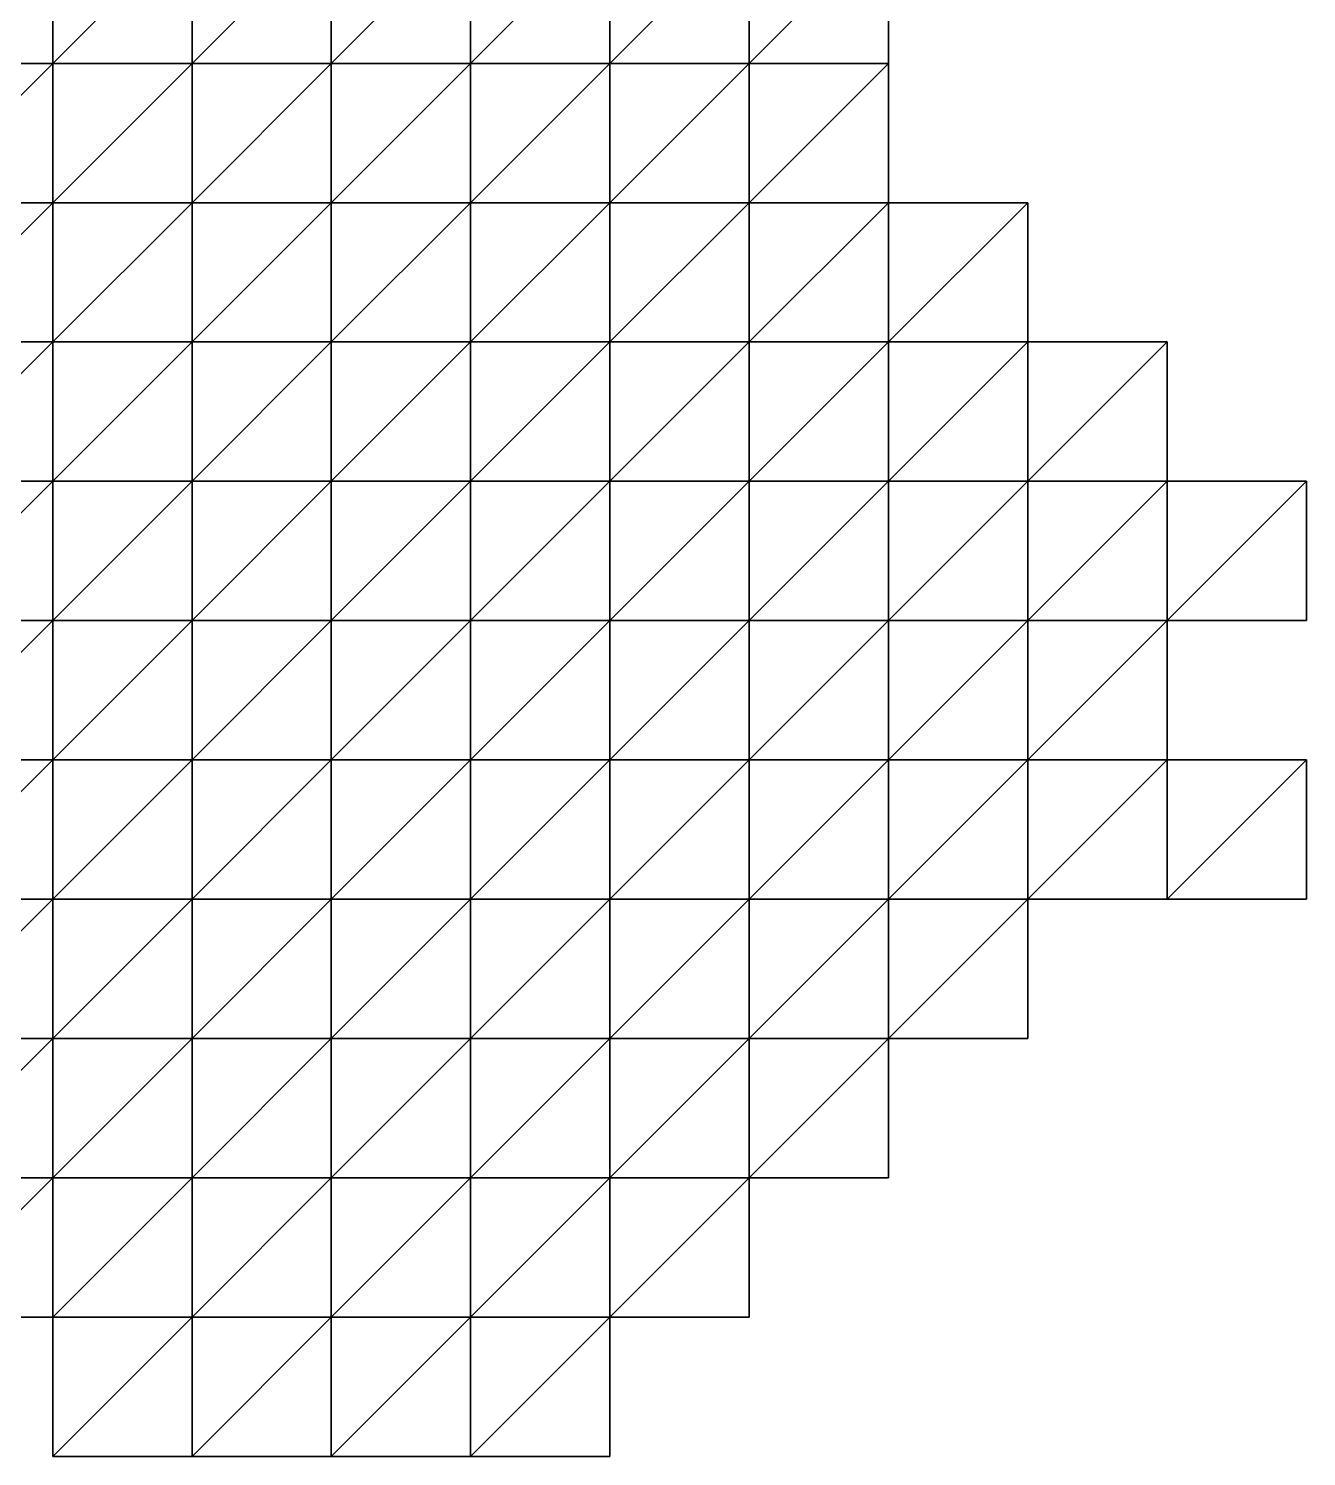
# Model space of a CAD drawing. Extents: x 292020 to 295740, y 4557680 to 4560040.
# Drawn here: x 295556.5 to 295740, y 4558820 to 4559025 of the extents above; entities that cross this region are included whole.
import ezdxf

# ---------------------------------------------------------------- set-up
doc = ezdxf.new("R2010")
doc.units = 0
doc.layers.add('RUN201_4_-_RUN201_NODOMAIN5_20X', color=7, linetype='CONTINUOUS')

msp = doc.modelspace()

# ---------------------------------------------------------------- linework, layer by layer
at = {"layer": 'RUN201_4_-_RUN201_NODOMAIN5_20X'}
for points in [[(295540, 4559040, 1920), (295540, 4559020, 1920), (295560, 4559040, 1920)], [(295560, 4559040, 1920), (295540, 4559020, 1920), (295560, 4559020, 1920)], [(295560, 4559040, 1980), (295540, 4559020, 1980), (295540, 4559040, 1980)], [(295560, 4559020, 1980), (295540, 4559020, 1980), (295560, 4559040, 1980)], [(295560, 4559040, 1920), (295560, 4559020, 1920), (295580, 4559040, 1920)], [(295580, 4559040, 1920), (295560, 4559020, 1920), (295580, 4559020, 1920)], [(295580, 4559040, 1980), (295560, 4559020, 1980), (295560, 4559040, 1980)], [(295580, 4559020, 1980), (295560, 4559020, 1980), (295580, 4559040, 1980)], [(295580, 4559040, 1920), (295580, 4559020, 1920), (295600, 4559040, 1920)], [(295600, 4559040, 1920), (295580, 4559020, 1920), (295600, 4559020, 1920)], [(295600, 4559040, 1980), (295580, 4559020, 1980), (295580, 4559040, 1980)], [(295600, 4559020, 1980), (295580, 4559020, 1980), (295600, 4559040, 1980)], [(295600, 4559040, 1920), (295600, 4559020, 1920), (295620, 4559040, 1920)], [(295620, 4559040, 1920), (295600, 4559020, 1920), (295620, 4559020, 1920)], [(295620, 4559040, 1980), (295600, 4559020, 1980), (295600, 4559040, 1980)], [(295620, 4559020, 1980), (295600, 4559020, 1980), (295620, 4559040, 1980)], [(295620, 4559040, 1920), (295620, 4559020, 1920), (295640, 4559040, 1920)], [(295640, 4559040, 1920), (295620, 4559020, 1920), (295640, 4559020, 1920)], [(295640, 4559040, 1980), (295620, 4559020, 1980), (295620, 4559040, 1980)], [(295640, 4559020, 1980), (295620, 4559020, 1980), (295640, 4559040, 1980)], [(295640, 4559020, 1920), (295640, 4559020, 1940), (295640, 4559040, 1920)], [(295640, 4559040, 1920), (295640, 4559020, 1940), (295640, 4559040, 1940)], [(295640, 4559040, 1940), (295640, 4559020, 1940), (295660, 4559040, 1940)], [(295660, 4559040, 1940), (295640, 4559020, 1940), (295660, 4559020, 1940)], [(295660, 4559040, 1980), (295640, 4559020, 1980), (295640, 4559040, 1980)], [(295660, 4559020, 1980), (295640, 4559020, 1980), (295660, 4559040, 1980)], [(295660, 4559020, 1940), (295660, 4559020, 1960), (295660, 4559040, 1940)], [(295660, 4559040, 1940), (295660, 4559020, 1960), (295660, 4559040, 1960)], [(295660, 4559040, 1960), (295660, 4559020, 1960), (295680, 4559040, 1960)], [(295680, 4559040, 1960), (295660, 4559020, 1960), (295680, 4559020, 1960)], [(295680, 4559040, 1980), (295660, 4559020, 1980), (295660, 4559040, 1980)], [(295680, 4559020, 1980), (295660, 4559020, 1980), (295680, 4559040, 1980)], [(295680, 4559020, 1960), (295680, 4559020, 1980), (295680, 4559040, 1960)], [(295680, 4559040, 1960), (295680, 4559020, 1980), (295680, 4559040, 1980)], [(295540, 4559020, 1920), (295540, 4559000, 1920), (295560, 4559020, 1920)], [(295560, 4559020, 1920), (295540, 4559000, 1920), (295560, 4559000, 1920)], [(295560, 4559020, 1980), (295540, 4559000, 1980), (295540, 4559020, 1980)], [(295560, 4559000, 1980), (295540, 4559000, 1980), (295560, 4559020, 1980)], [(295560, 4559020, 1920), (295560, 4559000, 1920), (295580, 4559020, 1920)], [(295580, 4559020, 1920), (295560, 4559000, 1920), (295580, 4559000, 1920)], [(295580, 4559020, 1980), (295560, 4559000, 1980), (295560, 4559020, 1980)], [(295580, 4559000, 1980), (295560, 4559000, 1980), (295580, 4559020, 1980)], [(295580, 4559020, 1920), (295580, 4559000, 1920), (295600, 4559020, 1920)], [(295600, 4559020, 1920), (295580, 4559000, 1920), (295600, 4559000, 1920)], [(295600, 4559020, 1980), (295580, 4559000, 1980), (295580, 4559020, 1980)], [(295600, 4559000, 1980), (295580, 4559000, 1980), (295600, 4559020, 1980)], [(295600, 4559020, 1920), (295600, 4559000, 1920), (295620, 4559020, 1920)], [(295620, 4559020, 1920), (295600, 4559000, 1920), (295620, 4559000, 1920)], [(295620, 4559020, 1980), (295600, 4559000, 1980), (295600, 4559020, 1980)], [(295620, 4559000, 1980), (295600, 4559000, 1980), (295620, 4559020, 1980)], [(295620, 4559000, 1920), (295620, 4559000, 1940), (295620, 4559020, 1920)], [(295620, 4559020, 1920), (295620, 4559000, 1940), (295620, 4559020, 1940)], [(295620, 4559020, 1920), (295620, 4559020, 1940), (295640, 4559020, 1920)], [(295640, 4559020, 1920), (295620, 4559020, 1940), (295640, 4559020, 1940)], [(295620, 4559020, 1940), (295620, 4559000, 1940), (295640, 4559020, 1940)], [(295640, 4559020, 1940), (295620, 4559000, 1940), (295640, 4559000, 1940)], [(295640, 4559020, 1980), (295620, 4559000, 1980), (295620, 4559020, 1980)], [(295640, 4559000, 1980), (295620, 4559000, 1980), (295640, 4559020, 1980)], [(295640, 4559000, 1940), (295640, 4559000, 1960), (295640, 4559020, 1940)], [(295640, 4559020, 1940), (295640, 4559000, 1960), (295640, 4559020, 1960)], [(295640, 4559020, 1940), (295640, 4559020, 1960), (295660, 4559020, 1940)], [(295660, 4559020, 1940), (295640, 4559020, 1960), (295660, 4559020, 1960)], [(295640, 4559020, 1960), (295640, 4559000, 1960), (295660, 4559020, 1960)], [(295660, 4559020, 1960), (295640, 4559000, 1960), (295660, 4559000, 1960)], [(295660, 4559020, 2000), (295640, 4559000, 2000), (295640, 4559020, 2000)], [(295660, 4559000, 2000), (295640, 4559000, 2000), (295660, 4559020, 2000)], [(295660, 4559020, 1980), (295640, 4559020, 2000), (295640, 4559020, 1980)], [(295660, 4559020, 2000), (295640, 4559020, 2000), (295660, 4559020, 1980)], [(295640, 4559020, 1980), (295640, 4559000, 2000), (295640, 4559000, 1980)], [(295640, 4559020, 2000), (295640, 4559000, 2000), (295640, 4559020, 1980)], [(295660, 4559000, 1960), (295660, 4559000, 1980), (295660, 4559020, 1960)], [(295660, 4559020, 1960), (295660, 4559000, 1980), (295660, 4559020, 1980)], [(295660, 4559020, 1960), (295660, 4559020, 1980), (295680, 4559020, 1960)], [(295680, 4559020, 1960), (295660, 4559020, 1980), (295680, 4559020, 1980)], [(295660, 4559020, 1980), (295660, 4559000, 1980), (295680, 4559020, 1980)], [(295680, 4559020, 1980), (295660, 4559000, 1980), (295680, 4559000, 1980)], [(295680, 4559020, 2000), (295660, 4559000, 2000), (295660, 4559020, 2000)], [(295680, 4559000, 2000), (295660, 4559000, 2000), (295680, 4559020, 2000)], [(295680, 4559020, 1980), (295660, 4559020, 2000), (295660, 4559020, 1980)], [(295680, 4559020, 2000), (295660, 4559020, 2000), (295680, 4559020, 1980)], [(295680, 4559000, 1980), (295680, 4559000, 2000), (295680, 4559020, 1980)], [(295680, 4559020, 1980), (295680, 4559000, 2000), (295680, 4559020, 2000)], [(295540, 4559000, 1920), (295540, 4559000, 1940), (295560, 4559000, 1920)], [(295560, 4559000, 1920), (295540, 4559000, 1940), (295560, 4559000, 1940)], [(295540, 4559000, 1940), (295540, 4558980, 1940), (295560, 4559000, 1940)], [(295560, 4559000, 1940), (295540, 4558980, 1940), (295560, 4558980, 1940)], [(295560, 4559000, 1980), (295540, 4558980, 1980), (295540, 4559000, 1980)], [(295560, 4558980, 1980), (295540, 4558980, 1980), (295560, 4559000, 1980)], [(295560, 4559000, 1920), (295560, 4559000, 1940), (295580, 4559000, 1920)], [(295580, 4559000, 1920), (295560, 4559000, 1940), (295580, 4559000, 1940)], [(295560, 4559000, 1940), (295560, 4558980, 1940), (295580, 4559000, 1940)], [(295580, 4559000, 1940), (295560, 4558980, 1940), (295580, 4558980, 1940)], [(295580, 4559000, 1980), (295560, 4558980, 1980), (295560, 4559000, 1980)], [(295580, 4558980, 1980), (295560, 4558980, 1980), (295580, 4559000, 1980)], [(295580, 4559000, 1920), (295580, 4558980, 1920), (295600, 4559000, 1920)], [(295600, 4559000, 1920), (295580, 4558980, 1920), (295600, 4558980, 1920)], [(295580, 4559000, 1920), (295580, 4558980, 1940), (295580, 4558980, 1920)], [(295580, 4559000, 1940), (295580, 4558980, 1940), (295580, 4559000, 1920)], [(295600, 4559000, 1980), (295580, 4558980, 1980), (295580, 4559000, 1980)], [(295600, 4558980, 1980), (295580, 4558980, 1980), (295600, 4559000, 1980)], [(295600, 4559000, 1920), (295600, 4558980, 1920), (295620, 4559000, 1920)], [(295620, 4559000, 1920), (295600, 4558980, 1920), (295620, 4558980, 1920)], [(295620, 4559000, 2000), (295600, 4558980, 2000), (295600, 4559000, 2000)], [(295620, 4558980, 2000), (295600, 4558980, 2000), (295620, 4559000, 2000)], [(295620, 4559000, 1980), (295600, 4559000, 2000), (295600, 4559000, 1980)], [(295620, 4559000, 2000), (295600, 4559000, 2000), (295620, 4559000, 1980)], [(295600, 4559000, 1980), (295600, 4558980, 2000), (295600, 4558980, 1980)], [(295600, 4559000, 2000), (295600, 4558980, 2000), (295600, 4559000, 1980)], [(295620, 4558980, 1920), (295620, 4558980, 1940), (295620, 4559000, 1920)], [(295620, 4559000, 1920), (295620, 4558980, 1940), (295620, 4559000, 1940)], [(295620, 4559000, 1940), (295620, 4558980, 1940), (295640, 4559000, 1940)], [(295640, 4559000, 1940), (295620, 4558980, 1940), (295640, 4558980, 1940)], [(295640, 4559000, 2000), (295620, 4558980, 2000), (295620, 4559000, 2000)], [(295640, 4558980, 2000), (295620, 4558980, 2000), (295640, 4559000, 2000)], [(295640, 4559000, 1980), (295620, 4559000, 2000), (295620, 4559000, 1980)], [(295640, 4559000, 2000), (295620, 4559000, 2000), (295640, 4559000, 1980)], [(295640, 4559000, 1940), (295640, 4558980, 1940), (295660, 4559000, 1940)], [(295660, 4559000, 1940), (295640, 4558980, 1940), (295660, 4558980, 1940)], [(295660, 4559000, 1940), (295640, 4559000, 1960), (295640, 4559000, 1940)], [(295660, 4559000, 1960), (295640, 4559000, 1960), (295660, 4559000, 1940)], [(295660, 4559000, 2000), (295640, 4558980, 2000), (295640, 4559000, 2000)], [(295660, 4558980, 2000), (295640, 4558980, 2000), (295660, 4559000, 2000)], [(295660, 4558980, 1940), (295660, 4558980, 1960), (295660, 4559000, 1940)], [(295660, 4559000, 1940), (295660, 4558980, 1960), (295660, 4559000, 1960)], [(295660, 4559000, 1960), (295660, 4558980, 1960), (295680, 4559000, 1960)], [(295680, 4559000, 1960), (295660, 4558980, 1960), (295680, 4558980, 1960)], [(295680, 4559000, 1960), (295660, 4559000, 1980), (295660, 4559000, 1960)], [(295680, 4559000, 1980), (295660, 4559000, 1980), (295680, 4559000, 1960)], [(295680, 4559000, 2000), (295660, 4558980, 2000), (295660, 4559000, 2000)], [(295680, 4558980, 2000), (295660, 4558980, 2000), (295680, 4559000, 2000)], [(295680, 4558980, 1960), (295680, 4558980, 1980), (295680, 4559000, 1960)], [(295680, 4559000, 1960), (295680, 4558980, 1980), (295680, 4559000, 1980)], [(295680, 4559000, 1980), (295680, 4558980, 1980), (295700, 4559000, 1980)], [(295700, 4559000, 1980), (295680, 4558980, 1980), (295700, 4558980, 1980)], [(295700, 4559000, 2000), (295680, 4558980, 2000), (295680, 4559000, 2000)], [(295700, 4558980, 2000), (295680, 4558980, 2000), (295700, 4559000, 2000)], [(295700, 4559000, 1980), (295680, 4559000, 2000), (295680, 4559000, 1980)], [(295700, 4559000, 2000), (295680, 4559000, 2000), (295700, 4559000, 1980)], [(295700, 4558980, 1980), (295700, 4558980, 2000), (295700, 4559000, 1980)], [(295700, 4559000, 1980), (295700, 4558980, 2000), (295700, 4559000, 2000)], [(295540, 4558980, 1940), (295540, 4558960, 1940), (295560, 4558980, 1940)], [(295560, 4558980, 1940), (295540, 4558960, 1940), (295560, 4558960, 1940)], [(295560, 4558980, 1980), (295540, 4558960, 1980), (295540, 4558980, 1980)], [(295560, 4558960, 1980), (295540, 4558960, 1980), (295560, 4558980, 1980)], [(295560, 4558980, 1940), (295560, 4558960, 1940), (295580, 4558980, 1940)], [(295580, 4558980, 1940), (295560, 4558960, 1940), (295580, 4558960, 1940)], [(295580, 4558980, 1980), (295560, 4558960, 1980), (295560, 4558980, 1980)], [(295580, 4558960, 1980), (295560, 4558960, 1980), (295580, 4558980, 1980)], [(295580, 4558980, 1920), (295580, 4558980, 1940), (295600, 4558980, 1920)], [(295600, 4558980, 1920), (295580, 4558980, 1940), (295600, 4558980, 1940)], [(295580, 4558980, 1940), (295580, 4558960, 1940), (295600, 4558980, 1940)], [(295600, 4558980, 1940), (295580, 4558960, 1940), (295600, 4558960, 1940)], [(295600, 4558980, 2000), (295580, 4558960, 2000), (295580, 4558980, 2000)], [(295600, 4558960, 2000), (295580, 4558960, 2000), (295600, 4558980, 2000)], [(295600, 4558980, 1980), (295580, 4558980, 2000), (295580, 4558980, 1980)], [(295600, 4558980, 2000), (295580, 4558980, 2000), (295600, 4558980, 1980)], [(295580, 4558980, 1980), (295580, 4558960, 2000), (295580, 4558960, 1980)], [(295580, 4558980, 2000), (295580, 4558960, 2000), (295580, 4558980, 1980)], [(295600, 4558980, 1920), (295600, 4558980, 1940), (295620, 4558980, 1920)], [(295620, 4558980, 1920), (295600, 4558980, 1940), (295620, 4558980, 1940)], [(295600, 4558980, 1940), (295600, 4558960, 1940), (295620, 4558980, 1940)], [(295620, 4558980, 1940), (295600, 4558960, 1940), (295620, 4558960, 1940)], [(295620, 4558980, 2000), (295600, 4558960, 2000), (295600, 4558980, 2000)], [(295620, 4558960, 2000), (295600, 4558960, 2000), (295620, 4558980, 2000)], [(295620, 4558980, 1940), (295620, 4558960, 1940), (295640, 4558980, 1940)], [(295640, 4558980, 1940), (295620, 4558960, 1940), (295640, 4558960, 1940)], [(295640, 4558980, 2000), (295620, 4558960, 2000), (295620, 4558980, 2000)], [(295640, 4558960, 2000), (295620, 4558960, 2000), (295640, 4558980, 2000)], [(295640, 4558980, 1940), (295640, 4558960, 1940), (295660, 4558980, 1940)], [(295660, 4558980, 1940), (295640, 4558960, 1940), (295660, 4558960, 1940)], [(295660, 4558980, 2000), (295640, 4558960, 2000), (295640, 4558980, 2000)], [(295660, 4558960, 2000), (295640, 4558960, 2000), (295660, 4558980, 2000)], [(295660, 4558980, 1940), (295660, 4558960, 1940), (295680, 4558980, 1940)], [(295680, 4558980, 1940), (295660, 4558960, 1940), (295680, 4558960, 1940)], [(295680, 4558980, 1940), (295660, 4558980, 1960), (295660, 4558980, 1940)], [(295680, 4558980, 1960), (295660, 4558980, 1960), (295680, 4558980, 1940)], [(295680, 4558980, 2000), (295660, 4558960, 2000), (295660, 4558980, 2000)], [(295680, 4558960, 2000), (295660, 4558960, 2000), (295680, 4558980, 2000)], [(295680, 4558960, 1940), (295680, 4558960, 1960), (295680, 4558980, 1940)], [(295680, 4558980, 1940), (295680, 4558960, 1960), (295680, 4558980, 1960)], [(295680, 4558980, 1960), (295680, 4558960, 1960), (295700, 4558980, 1960)], [(295700, 4558980, 1960), (295680, 4558960, 1960), (295700, 4558960, 1960)], [(295700, 4558980, 1960), (295680, 4558980, 1980), (295680, 4558980, 1960)], [(295700, 4558980, 1980), (295680, 4558980, 1980), (295700, 4558980, 1960)], [(295700, 4558980, 2000), (295680, 4558960, 2000), (295680, 4558980, 2000)], [(295700, 4558960, 2000), (295680, 4558960, 2000), (295700, 4558980, 2000)], [(295700, 4558960, 1960), (295700, 4558960, 1980), (295700, 4558980, 1960)], [(295700, 4558980, 1960), (295700, 4558960, 1980), (295700, 4558980, 1980)], [(295700, 4558980, 1980), (295700, 4558960, 1980), (295720, 4558980, 1980)], [(295720, 4558980, 1980), (295700, 4558960, 1980), (295720, 4558960, 1980)], [(295720, 4558980, 2000), (295700, 4558960, 2000), (295700, 4558980, 2000)], [(295720, 4558960, 2000), (295700, 4558960, 2000), (295720, 4558980, 2000)], [(295720, 4558980, 1980), (295700, 4558980, 2000), (295700, 4558980, 1980)], [(295720, 4558980, 2000), (295700, 4558980, 2000), (295720, 4558980, 1980)], [(295720, 4558960, 1980), (295720, 4558960, 2000), (295720, 4558980, 1980)], [(295720, 4558980, 1980), (295720, 4558960, 2000), (295720, 4558980, 2000)], [(295540, 4558960, 1940), (295540, 4558940, 1940), (295560, 4558960, 1940)], [(295560, 4558960, 1940), (295540, 4558940, 1940), (295560, 4558940, 1940)], [(295560, 4558960, 1980), (295540, 4558940, 1980), (295540, 4558960, 1980)], [(295560, 4558940, 1980), (295540, 4558940, 1980), (295560, 4558960, 1980)], [(295560, 4558960, 1940), (295560, 4558940, 1940), (295580, 4558960, 1940)], [(295580, 4558960, 1940), (295560, 4558940, 1940), (295580, 4558940, 1940)], [(295580, 4558960, 2000), (295560, 4558940, 2000), (295560, 4558960, 2000)], [(295580, 4558940, 2000), (295560, 4558940, 2000), (295580, 4558960, 2000)], [(295580, 4558960, 1980), (295560, 4558960, 2000), (295560, 4558960, 1980)], [(295580, 4558960, 2000), (295560, 4558960, 2000), (295580, 4558960, 1980)], [(295560, 4558960, 1980), (295560, 4558940, 2000), (295560, 4558940, 1980)], [(295560, 4558960, 2000), (295560, 4558940, 2000), (295560, 4558960, 1980)], [(295580, 4558960, 1940), (295580, 4558940, 1940), (295600, 4558960, 1940)], [(295600, 4558960, 1940), (295580, 4558940, 1940), (295600, 4558940, 1940)], [(295600, 4558960, 2000), (295580, 4558940, 2000), (295580, 4558960, 2000)], [(295600, 4558940, 2000), (295580, 4558940, 2000), (295600, 4558960, 2000)], [(295600, 4558960, 1940), (295600, 4558940, 1940), (295620, 4558960, 1940)], [(295620, 4558960, 1940), (295600, 4558940, 1940), (295620, 4558940, 1940)], [(295620, 4558960, 2000), (295600, 4558940, 2000), (295600, 4558960, 2000)], [(295620, 4558940, 2000), (295600, 4558940, 2000), (295620, 4558960, 2000)], [(295620, 4558960, 1940), (295620, 4558940, 1940), (295640, 4558960, 1940)], [(295640, 4558960, 1940), (295620, 4558940, 1940), (295640, 4558940, 1940)], [(295640, 4558960, 2000), (295620, 4558940, 2000), (295620, 4558960, 2000)], [(295640, 4558940, 2000), (295620, 4558940, 2000), (295640, 4558960, 2000)], [(295640, 4558960, 1940), (295640, 4558940, 1940), (295660, 4558960, 1940)], [(295660, 4558960, 1940), (295640, 4558940, 1940), (295660, 4558940, 1940)], [(295660, 4558960, 2000), (295640, 4558940, 2000), (295640, 4558960, 2000)], [(295660, 4558940, 2000), (295640, 4558940, 2000), (295660, 4558960, 2000)], [(295660, 4558960, 1940), (295660, 4558940, 1940), (295680, 4558960, 1940)], [(295680, 4558960, 1940), (295660, 4558940, 1940), (295680, 4558940, 1940)], [(295680, 4558960, 2000), (295660, 4558940, 2000), (295660, 4558960, 2000)], [(295680, 4558940, 2000), (295660, 4558940, 2000), (295680, 4558960, 2000)], [(295680, 4558960, 1940), (295680, 4558940, 1940), (295700, 4558960, 1940)], [(295700, 4558960, 1940), (295680, 4558940, 1940), (295700, 4558940, 1940)], [(295700, 4558960, 1940), (295680, 4558960, 1960), (295680, 4558960, 1940)], [(295700, 4558960, 1960), (295680, 4558960, 1960), (295700, 4558960, 1940)], [(295700, 4558960, 2000), (295680, 4558940, 2000), (295680, 4558960, 2000)], [(295700, 4558940, 2000), (295680, 4558940, 2000), (295700, 4558960, 2000)], [(295700, 4558940, 1940), (295700, 4558940, 1960), (295700, 4558960, 1940)], [(295700, 4558960, 1940), (295700, 4558940, 1960), (295700, 4558960, 1960)], [(295700, 4558960, 1960), (295700, 4558940, 1960), (295720, 4558960, 1960)], [(295720, 4558960, 1960), (295700, 4558940, 1960), (295720, 4558940, 1960)], [(295720, 4558960, 1960), (295700, 4558960, 1980), (295700, 4558960, 1960)], [(295720, 4558960, 1980), (295700, 4558960, 1980), (295720, 4558960, 1960)], [(295720, 4558960, 2000), (295700, 4558940, 2000), (295700, 4558960, 2000)], [(295720, 4558940, 2000), (295700, 4558940, 2000), (295720, 4558960, 2000)], [(295720, 4558940, 1960), (295720, 4558940, 1980), (295720, 4558960, 1960)], [(295720, 4558960, 1960), (295720, 4558940, 1980), (295720, 4558960, 1980)], [(295720, 4558960, 1980), (295720, 4558940, 1980), (295740, 4558960, 1980)], [(295740, 4558960, 1980), (295720, 4558940, 1980), (295740, 4558940, 1980)], [(295740, 4558960, 2000), (295720, 4558940, 2000), (295720, 4558960, 2000)], [(295740, 4558940, 2000), (295720, 4558940, 2000), (295740, 4558960, 2000)], [(295740, 4558960, 1980), (295720, 4558960, 2000), (295720, 4558960, 1980)], [(295740, 4558960, 2000), (295720, 4558960, 2000), (295740, 4558960, 1980)], [(295740, 4558940, 1980), (295740, 4558940, 2000), (295740, 4558960, 1980)], [(295740, 4558960, 1980), (295740, 4558940, 2000), (295740, 4558960, 2000)], [(295540, 4558940, 1940), (295540, 4558940, 1960), (295560, 4558940, 1940)], [(295560, 4558940, 1940), (295540, 4558940, 1960), (295560, 4558940, 1960)], [(295540, 4558940, 1960), (295540, 4558920, 1960), (295560, 4558940, 1960)], [(295560, 4558940, 1960), (295540, 4558920, 1960), (295560, 4558920, 1960)], [(295560, 4558940, 2000), (295540, 4558920, 2000), (295540, 4558940, 2000)], [(295560, 4558920, 2000), (295540, 4558920, 2000), (295560, 4558940, 2000)], [(295560, 4558940, 1980), (295540, 4558940, 2000), (295540, 4558940, 1980)], [(295560, 4558940, 2000), (295540, 4558940, 2000), (295560, 4558940, 1980)], [(295560, 4558940, 1940), (295560, 4558940, 1960), (295580, 4558940, 1940)], [(295580, 4558940, 1940), (295560, 4558940, 1960), (295580, 4558940, 1960)], [(295560, 4558940, 1960), (295560, 4558920, 1960), (295580, 4558940, 1960)], [(295580, 4558940, 1960), (295560, 4558920, 1960), (295580, 4558920, 1960)], [(295580, 4558940, 2000), (295560, 4558920, 2000), (295560, 4558940, 2000)], [(295580, 4558920, 2000), (295560, 4558920, 2000), (295580, 4558940, 2000)], [(295580, 4558940, 1940), (295580, 4558940, 1960), (295600, 4558940, 1940)], [(295600, 4558940, 1940), (295580, 4558940, 1960), (295600, 4558940, 1960)], [(295580, 4558940, 1960), (295580, 4558920, 1960), (295600, 4558940, 1960)], [(295600, 4558940, 1960), (295580, 4558920, 1960), (295600, 4558920, 1960)], [(295600, 4558940, 2000), (295580, 4558920, 2000), (295580, 4558940, 2000)], [(295600, 4558920, 2000), (295580, 4558920, 2000), (295600, 4558940, 2000)], [(295600, 4558940, 1940), (295600, 4558940, 1960), (295620, 4558940, 1940)], [(295620, 4558940, 1940), (295600, 4558940, 1960), (295620, 4558940, 1960)], [(295600, 4558940, 1960), (295600, 4558920, 1960), (295620, 4558940, 1960)], [(295620, 4558940, 1960), (295600, 4558920, 1960), (295620, 4558920, 1960)], [(295620, 4558940, 2000), (295600, 4558920, 2000), (295600, 4558940, 2000)], [(295620, 4558920, 2000), (295600, 4558920, 2000), (295620, 4558940, 2000)], [(295620, 4558940, 1940), (295620, 4558940, 1960), (295640, 4558940, 1940)], [(295640, 4558940, 1940), (295620, 4558940, 1960), (295640, 4558940, 1960)], [(295620, 4558940, 1960), (295620, 4558920, 1960), (295640, 4558940, 1960)], [(295640, 4558940, 1960), (295620, 4558920, 1960), (295640, 4558920, 1960)], [(295640, 4558940, 2000), (295620, 4558920, 2000), (295620, 4558940, 2000)], [(295640, 4558920, 2000), (295620, 4558920, 2000), (295640, 4558940, 2000)], [(295640, 4558940, 1940), (295640, 4558940, 1960), (295660, 4558940, 1940)], [(295660, 4558940, 1940), (295640, 4558940, 1960), (295660, 4558940, 1960)], [(295640, 4558940, 1960), (295640, 4558920, 1960), (295660, 4558940, 1960)], [(295660, 4558940, 1960), (295640, 4558920, 1960), (295660, 4558920, 1960)], [(295660, 4558940, 2000), (295640, 4558920, 2000), (295640, 4558940, 2000)], [(295660, 4558920, 2000), (295640, 4558920, 2000), (295660, 4558940, 2000)], [(295660, 4558940, 1940), (295660, 4558940, 1960), (295680, 4558940, 1940)], [(295680, 4558940, 1940), (295660, 4558940, 1960), (295680, 4558940, 1960)], [(295660, 4558940, 1960), (295660, 4558920, 1960), (295680, 4558940, 1960)], [(295680, 4558940, 1960), (295660, 4558920, 1960), (295680, 4558920, 1960)], [(295680, 4558940, 2000), (295660, 4558920, 2000), (295660, 4558940, 2000)], [(295680, 4558920, 2000), (295660, 4558920, 2000), (295680, 4558940, 2000)], [(295680, 4558940, 1940), (295680, 4558940, 1960), (295700, 4558940, 1940)], [(295700, 4558940, 1940), (295680, 4558940, 1960), (295700, 4558940, 1960)], [(295680, 4558940, 1960), (295680, 4558920, 1960), (295700, 4558940, 1960)], [(295700, 4558940, 1960), (295680, 4558920, 1960), (295700, 4558920, 1960)], [(295700, 4558940, 2000), (295680, 4558920, 2000), (295680, 4558940, 2000)], [(295700, 4558920, 2000), (295680, 4558920, 2000), (295700, 4558940, 2000)], [(295700, 4558920, 1960), (295700, 4558920, 1980), (295700, 4558940, 1960)], [(295700, 4558940, 1960), (295700, 4558920, 1980), (295700, 4558940, 1980)], [(295700, 4558940, 1960), (295700, 4558940, 1980), (295720, 4558940, 1960)], [(295720, 4558940, 1960), (295700, 4558940, 1980), (295720, 4558940, 1980)], [(295700, 4558940, 1980), (295700, 4558920, 1980), (295720, 4558940, 1980)], [(295720, 4558940, 1980), (295700, 4558920, 1980), (295720, 4558920, 1980)], [(295720, 4558940, 2000), (295700, 4558920, 2000), (295700, 4558940, 2000)], [(295720, 4558920, 2000), (295700, 4558920, 2000), (295720, 4558940, 2000)], [(295720, 4558920, 1980), (295720, 4558920, 2000), (295720, 4558940, 1980)], [(295720, 4558940, 1980), (295720, 4558920, 2000), (295720, 4558940, 2000)], [(295720, 4558940, 1980), (295720, 4558940, 2000), (295740, 4558940, 1980)], [(295740, 4558940, 1980), (295720, 4558940, 2000), (295740, 4558940, 2000)], [(295540, 4558920, 1960), (295540, 4558900, 1960), (295560, 4558920, 1960)], [(295560, 4558920, 1960), (295540, 4558900, 1960), (295560, 4558900, 1960)], [(295560, 4558920, 2000), (295540, 4558900, 2000), (295540, 4558920, 2000)], [(295560, 4558900, 2000), (295540, 4558900, 2000), (295560, 4558920, 2000)], [(295560, 4558920, 1960), (295560, 4558900, 1960), (295580, 4558920, 1960)], [(295580, 4558920, 1960), (295560, 4558900, 1960), (295580, 4558900, 1960)], [(295580, 4558920, 2000), (295560, 4558900, 2000), (295560, 4558920, 2000)], [(295580, 4558900, 2000), (295560, 4558900, 2000), (295580, 4558920, 2000)], [(295580, 4558920, 1960), (295580, 4558900, 1960), (295600, 4558920, 1960)], [(295600, 4558920, 1960), (295580, 4558900, 1960), (295600, 4558900, 1960)], [(295600, 4558920, 2000), (295580, 4558900, 2000), (295580, 4558920, 2000)], [(295600, 4558900, 2000), (295580, 4558900, 2000), (295600, 4558920, 2000)], [(295600, 4558920, 1960), (295600, 4558900, 1960), (295620, 4558920, 1960)], [(295620, 4558920, 1960), (295600, 4558900, 1960), (295620, 4558900, 1960)], [(295620, 4558920, 2000), (295600, 4558900, 2000), (295600, 4558920, 2000)], [(295620, 4558900, 2000), (295600, 4558900, 2000), (295620, 4558920, 2000)], [(295620, 4558920, 1960), (295620, 4558900, 1960), (295640, 4558920, 1960)], [(295640, 4558920, 1960), (295620, 4558900, 1960), (295640, 4558900, 1960)], [(295640, 4558920, 2000), (295620, 4558900, 2000), (295620, 4558920, 2000)], [(295640, 4558900, 2000), (295620, 4558900, 2000), (295640, 4558920, 2000)], [(295640, 4558920, 1960), (295640, 4558900, 1960), (295660, 4558920, 1960)], [(295660, 4558920, 1960), (295640, 4558900, 1960), (295660, 4558900, 1960)], [(295660, 4558920, 2000), (295640, 4558900, 2000), (295640, 4558920, 2000)], [(295660, 4558900, 2000), (295640, 4558900, 2000), (295660, 4558920, 2000)], [(295660, 4558920, 1960), (295660, 4558900, 1960), (295680, 4558920, 1960)], [(295680, 4558920, 1960), (295660, 4558900, 1960), (295680, 4558900, 1960)], [(295680, 4558920, 2000), (295660, 4558900, 2000), (295660, 4558920, 2000)], [(295680, 4558900, 2000), (295660, 4558900, 2000), (295680, 4558920, 2000)], [(295680, 4558900, 1960), (295680, 4558900, 1980), (295680, 4558920, 1960)], [(295680, 4558920, 1960), (295680, 4558900, 1980), (295680, 4558920, 1980)], [(295680, 4558920, 1960), (295680, 4558920, 1980), (295700, 4558920, 1960)], [(295700, 4558920, 1960), (295680, 4558920, 1980), (295700, 4558920, 1980)], [(295680, 4558920, 1980), (295680, 4558900, 1980), (295700, 4558920, 1980)], [(295700, 4558920, 1980), (295680, 4558900, 1980), (295700, 4558900, 1980)], [(295700, 4558920, 2000), (295680, 4558900, 2000), (295680, 4558920, 2000)], [(295700, 4558900, 2000), (295680, 4558900, 2000), (295700, 4558920, 2000)], [(295700, 4558900, 1980), (295700, 4558900, 2000), (295700, 4558920, 1980)], [(295700, 4558920, 1980), (295700, 4558900, 2000), (295700, 4558920, 2000)], [(295700, 4558920, 1980), (295700, 4558920, 2000), (295720, 4558920, 1980)], [(295720, 4558920, 1980), (295700, 4558920, 2000), (295720, 4558920, 2000)], [(295700, 4558920, 2000), (295700, 4558900, 2000), (295720, 4558920, 2000)], [(295720, 4558920, 2000), (295700, 4558900, 2000), (295720, 4558900, 2000)], [(295720, 4558920, 2020), (295700, 4558900, 2020), (295700, 4558920, 2020)], [(295720, 4558900, 2020), (295700, 4558900, 2020), (295720, 4558920, 2020)], [(295720, 4558920, 2000), (295700, 4558920, 2020), (295700, 4558920, 2000)], [(295720, 4558920, 2020), (295700, 4558920, 2020), (295720, 4558920, 2000)], [(295700, 4558920, 2000), (295700, 4558900, 2020), (295700, 4558900, 2000)], [(295700, 4558920, 2020), (295700, 4558900, 2020), (295700, 4558920, 2000)], [(295720, 4558920, 2000), (295720, 4558900, 2000), (295740, 4558920, 2000)], [(295740, 4558920, 2000), (295720, 4558900, 2000), (295740, 4558900, 2000)], [(295740, 4558920, 2020), (295720, 4558900, 2020), (295720, 4558920, 2020)], [(295740, 4558900, 2020), (295720, 4558900, 2020), (295740, 4558920, 2020)], [(295740, 4558920, 2000), (295720, 4558920, 2020), (295720, 4558920, 2000)], [(295740, 4558920, 2020), (295720, 4558920, 2020), (295740, 4558920, 2000)], [(295740, 4558900, 2000), (295740, 4558900, 2020), (295740, 4558920, 2000)], [(295740, 4558920, 2000), (295740, 4558900, 2020), (295740, 4558920, 2020)], [(295540, 4558900, 1960), (295540, 4558880, 1960), (295560, 4558900, 1960)], [(295560, 4558900, 1960), (295540, 4558880, 1960), (295560, 4558880, 1960)], [(295560, 4558900, 2000), (295540, 4558880, 2000), (295540, 4558900, 2000)], [(295560, 4558880, 2000), (295540, 4558880, 2000), (295560, 4558900, 2000)], [(295560, 4558900, 1960), (295560, 4558880, 1960), (295580, 4558900, 1960)], [(295580, 4558900, 1960), (295560, 4558880, 1960), (295580, 4558880, 1960)], [(295580, 4558900, 2000), (295560, 4558880, 2000), (295560, 4558900, 2000)], [(295580, 4558880, 2000), (295560, 4558880, 2000), (295580, 4558900, 2000)], [(295580, 4558900, 1960), (295580, 4558880, 1960), (295600, 4558900, 1960)], [(295600, 4558900, 1960), (295580, 4558880, 1960), (295600, 4558880, 1960)], [(295600, 4558900, 2000), (295580, 4558880, 2000), (295580, 4558900, 2000)], [(295600, 4558880, 2000), (295580, 4558880, 2000), (295600, 4558900, 2000)], [(295600, 4558900, 1960), (295600, 4558880, 1960), (295620, 4558900, 1960)], [(295620, 4558900, 1960), (295600, 4558880, 1960), (295620, 4558880, 1960)], [(295620, 4558900, 2000), (295600, 4558880, 2000), (295600, 4558900, 2000)], [(295620, 4558880, 2000), (295600, 4558880, 2000), (295620, 4558900, 2000)], [(295620, 4558900, 1960), (295620, 4558880, 1960), (295640, 4558900, 1960)], [(295640, 4558900, 1960), (295620, 4558880, 1960), (295640, 4558880, 1960)], [(295640, 4558900, 2000), (295620, 4558880, 2000), (295620, 4558900, 2000)], [(295640, 4558880, 2000), (295620, 4558880, 2000), (295640, 4558900, 2000)], [(295640, 4558900, 1960), (295640, 4558880, 1960), (295660, 4558900, 1960)], [(295660, 4558900, 1960), (295640, 4558880, 1960), (295660, 4558880, 1960)], [(295660, 4558900, 2000), (295640, 4558880, 2000), (295640, 4558900, 2000)], [(295660, 4558880, 2000), (295640, 4558880, 2000), (295660, 4558900, 2000)], [(295660, 4558880, 1960), (295660, 4558880, 1980), (295660, 4558900, 1960)], [(295660, 4558900, 1960), (295660, 4558880, 1980), (295660, 4558900, 1980)], [(295660, 4558900, 1960), (295660, 4558900, 1980), (295680, 4558900, 1960)], [(295680, 4558900, 1960), (295660, 4558900, 1980), (295680, 4558900, 1980)], [(295660, 4558900, 1980), (295660, 4558880, 1980), (295680, 4558900, 1980)], [(295680, 4558900, 1980), (295660, 4558880, 1980), (295680, 4558880, 1980)], [(295680, 4558900, 2020), (295660, 4558880, 2020), (295660, 4558900, 2020)], [(295680, 4558880, 2020), (295660, 4558880, 2020), (295680, 4558900, 2020)], [(295680, 4558900, 2000), (295660, 4558900, 2020), (295660, 4558900, 2000)], [(295680, 4558900, 2020), (295660, 4558900, 2020), (295680, 4558900, 2000)], [(295660, 4558900, 2000), (295660, 4558880, 2020), (295660, 4558880, 2000)], [(295660, 4558900, 2020), (295660, 4558880, 2020), (295660, 4558900, 2000)], [(295680, 4558880, 1980), (295680, 4558880, 2000), (295680, 4558900, 1980)], [(295680, 4558900, 1980), (295680, 4558880, 2000), (295680, 4558900, 2000)], [(295680, 4558900, 1980), (295680, 4558900, 2000), (295700, 4558900, 1980)], [(295700, 4558900, 1980), (295680, 4558900, 2000), (295700, 4558900, 2000)], [(295680, 4558900, 2000), (295680, 4558880, 2000), (295700, 4558900, 2000)], [(295700, 4558900, 2000), (295680, 4558880, 2000), (295700, 4558880, 2000)], [(295700, 4558900, 2020), (295680, 4558880, 2020), (295680, 4558900, 2020)], [(295700, 4558880, 2020), (295680, 4558880, 2020), (295700, 4558900, 2020)], [(295700, 4558900, 2000), (295680, 4558900, 2020), (295680, 4558900, 2000)], [(295700, 4558900, 2020), (295680, 4558900, 2020), (295700, 4558900, 2000)], [(295700, 4558880, 2000), (295700, 4558880, 2020), (295700, 4558900, 2000)], [(295700, 4558900, 2000), (295700, 4558880, 2020), (295700, 4558900, 2020)], [(295700, 4558900, 2000), (295700, 4558900, 2020), (295720, 4558900, 2000)], [(295720, 4558900, 2000), (295700, 4558900, 2020), (295720, 4558900, 2020)], [(295720, 4558900, 2000), (295720, 4558900, 2020), (295740, 4558900, 2000)], [(295740, 4558900, 2000), (295720, 4558900, 2020), (295740, 4558900, 2020)], [(295540, 4558880, 1960), (295540, 4558860, 1960), (295560, 4558880, 1960)], [(295560, 4558880, 1960), (295540, 4558860, 1960), (295560, 4558860, 1960)], [(295560, 4558880, 2000), (295540, 4558860, 2000), (295540, 4558880, 2000)], [(295560, 4558860, 2000), (295540, 4558860, 2000), (295560, 4558880, 2000)], [(295560, 4558880, 1960), (295560, 4558860, 1960), (295580, 4558880, 1960)], [(295580, 4558880, 1960), (295560, 4558860, 1960), (295580, 4558860, 1960)], [(295580, 4558880, 2000), (295560, 4558860, 2000), (295560, 4558880, 2000)], [(295580, 4558860, 2000), (295560, 4558860, 2000), (295580, 4558880, 2000)], [(295580, 4558880, 1960), (295580, 4558860, 1960), (295600, 4558880, 1960)], [(295600, 4558880, 1960), (295580, 4558860, 1960), (295600, 4558860, 1960)], [(295600, 4558880, 2000), (295580, 4558860, 2000), (295580, 4558880, 2000)], [(295600, 4558860, 2000), (295580, 4558860, 2000), (295600, 4558880, 2000)], [(295600, 4558880, 1960), (295600, 4558860, 1960), (295620, 4558880, 1960)], [(295620, 4558880, 1960), (295600, 4558860, 1960), (295620, 4558860, 1960)], [(295620, 4558880, 2000), (295600, 4558860, 2000), (295600, 4558880, 2000)], [(295620, 4558860, 2000), (295600, 4558860, 2000), (295620, 4558880, 2000)], [(295620, 4558880, 1960), (295620, 4558860, 1960), (295640, 4558880, 1960)], [(295640, 4558880, 1960), (295620, 4558860, 1960), (295640, 4558860, 1960)], [(295640, 4558880, 2000), (295620, 4558860, 2000), (295620, 4558880, 2000)], [(295640, 4558860, 2000), (295620, 4558860, 2000), (295640, 4558880, 2000)], [(295640, 4558860, 1960), (295640, 4558860, 1980), (295640, 4558880, 1960)], [(295640, 4558880, 1960), (295640, 4558860, 1980), (295640, 4558880, 1980)], [(295640, 4558880, 1960), (295640, 4558880, 1980), (295660, 4558880, 1960)], [(295660, 4558880, 1960), (295640, 4558880, 1980), (295660, 4558880, 1980)], [(295640, 4558880, 1980), (295640, 4558860, 1980), (295660, 4558880, 1980)], [(295660, 4558880, 1980), (295640, 4558860, 1980), (295660, 4558860, 1980)], [(295660, 4558880, 2020), (295640, 4558860, 2020), (295640, 4558880, 2020)], [(295660, 4558860, 2020), (295640, 4558860, 2020), (295660, 4558880, 2020)], [(295660, 4558880, 2000), (295640, 4558880, 2020), (295640, 4558880, 2000)], [(295660, 4558880, 2020), (295640, 4558880, 2020), (295660, 4558880, 2000)], [(295640, 4558880, 2000), (295640, 4558860, 2020), (295640, 4558860, 2000)], [(295640, 4558880, 2020), (295640, 4558860, 2020), (295640, 4558880, 2000)], [(295660, 4558860, 1980), (295660, 4558860, 2000), (295660, 4558880, 1980)], [(295660, 4558880, 1980), (295660, 4558860, 2000), (295660, 4558880, 2000)], [(295660, 4558880, 1980), (295660, 4558880, 2000), (295680, 4558880, 1980)], [(295680, 4558880, 1980), (295660, 4558880, 2000), (295680, 4558880, 2000)], [(295660, 4558880, 2000), (295660, 4558860, 2000), (295680, 4558880, 2000)], [(295680, 4558880, 2000), (295660, 4558860, 2000), (295680, 4558860, 2000)], [(295680, 4558880, 2020), (295660, 4558860, 2020), (295660, 4558880, 2020)], [(295680, 4558860, 2020), (295660, 4558860, 2020), (295680, 4558880, 2020)], [(295680, 4558860, 2000), (295680, 4558860, 2020), (295680, 4558880, 2000)], [(295680, 4558880, 2000), (295680, 4558860, 2020), (295680, 4558880, 2020)], [(295680, 4558880, 2000), (295680, 4558880, 2020), (295700, 4558880, 2000)], [(295700, 4558880, 2000), (295680, 4558880, 2020), (295700, 4558880, 2020)], [(295540, 4558860, 1960), (295540, 4558860, 1980), (295560, 4558860, 1960)], [(295560, 4558860, 1960), (295540, 4558860, 1980), (295560, 4558860, 1980)], [(295540, 4558860, 1980), (295540, 4558840, 1980), (295560, 4558860, 1980)], [(295560, 4558860, 1980), (295540, 4558840, 1980), (295560, 4558840, 1980)], [(295560, 4558860, 2000), (295540, 4558840, 2000), (295540, 4558860, 2000)], [(295560, 4558840, 2000), (295540, 4558840, 2000), (295560, 4558860, 2000)], [(295560, 4558860, 1960), (295560, 4558860, 1980), (295580, 4558860, 1960)], [(295580, 4558860, 1960), (295560, 4558860, 1980), (295580, 4558860, 1980)], [(295560, 4558860, 1980), (295560, 4558840, 1980), (295580, 4558860, 1980)], [(295580, 4558860, 1980), (295560, 4558840, 1980), (295580, 4558840, 1980)], [(295580, 4558860, 2000), (295560, 4558840, 2000), (295560, 4558860, 2000)], [(295580, 4558840, 2000), (295560, 4558840, 2000), (295580, 4558860, 2000)], [(295580, 4558860, 1960), (295580, 4558860, 1980), (295600, 4558860, 1960)], [(295600, 4558860, 1960), (295580, 4558860, 1980), (295600, 4558860, 1980)], [(295580, 4558860, 1980), (295580, 4558840, 1980), (295600, 4558860, 1980)], [(295600, 4558860, 1980), (295580, 4558840, 1980), (295600, 4558840, 1980)], [(295600, 4558860, 2000), (295580, 4558840, 2000), (295580, 4558860, 2000)], [(295600, 4558840, 2000), (295580, 4558840, 2000), (295600, 4558860, 2000)], [(295600, 4558860, 1960), (295600, 4558860, 1980), (295620, 4558860, 1960)], [(295620, 4558860, 1960), (295600, 4558860, 1980), (295620, 4558860, 1980)], [(295600, 4558860, 1980), (295600, 4558840, 1980), (295620, 4558860, 1980)], [(295620, 4558860, 1980), (295600, 4558840, 1980), (295620, 4558840, 1980)], [(295620, 4558860, 2020), (295600, 4558840, 2020), (295600, 4558860, 2020)], [(295620, 4558840, 2020), (295600, 4558840, 2020), (295620, 4558860, 2020)], [(295620, 4558860, 2000), (295600, 4558860, 2020), (295600, 4558860, 2000)], [(295620, 4558860, 2020), (295600, 4558860, 2020), (295620, 4558860, 2000)], [(295600, 4558860, 2000), (295600, 4558840, 2020), (295600, 4558840, 2000)], [(295600, 4558860, 2020), (295600, 4558840, 2020), (295600, 4558860, 2000)], [(295620, 4558860, 1960), (295620, 4558860, 1980), (295640, 4558860, 1960)], [(295640, 4558860, 1960), (295620, 4558860, 1980), (295640, 4558860, 1980)], [(295620, 4558860, 1980), (295620, 4558840, 1980), (295640, 4558860, 1980)], [(295640, 4558860, 1980), (295620, 4558840, 1980), (295640, 4558840, 1980)], [(295640, 4558860, 2020), (295620, 4558840, 2020), (295620, 4558860, 2020)], [(295640, 4558840, 2020), (295620, 4558840, 2020), (295640, 4558860, 2020)], [(295640, 4558860, 2000), (295620, 4558860, 2020), (295620, 4558860, 2000)], [(295640, 4558860, 2020), (295620, 4558860, 2020), (295640, 4558860, 2000)], [(295640, 4558840, 1980), (295640, 4558840, 2000), (295640, 4558860, 1980)], [(295640, 4558860, 1980), (295640, 4558840, 2000), (295640, 4558860, 2000)], [(295640, 4558860, 1980), (295640, 4558860, 2000), (295660, 4558860, 1980)], [(295660, 4558860, 1980), (295640, 4558860, 2000), (295660, 4558860, 2000)], [(295640, 4558860, 2000), (295640, 4558840, 2000), (295660, 4558860, 2000)], [(295660, 4558860, 2000), (295640, 4558840, 2000), (295660, 4558840, 2000)], [(295660, 4558860, 2020), (295640, 4558840, 2020), (295640, 4558860, 2020)], [(295660, 4558840, 2020), (295640, 4558840, 2020), (295660, 4558860, 2020)], [(295660, 4558840, 2000), (295660, 4558840, 2020), (295660, 4558860, 2000)], [(295660, 4558860, 2000), (295660, 4558840, 2020), (295660, 4558860, 2020)], [(295660, 4558860, 2000), (295660, 4558860, 2020), (295680, 4558860, 2000)], [(295680, 4558860, 2000), (295660, 4558860, 2020), (295680, 4558860, 2020)], [(295540, 4558840, 1980), (295540, 4558840, 2000), (295560, 4558840, 1980)], [(295560, 4558840, 1980), (295540, 4558840, 2000), (295560, 4558840, 2000)], [(295560, 4558840, 1980), (295560, 4558840, 2000), (295580, 4558840, 1980)], [(295580, 4558840, 1980), (295560, 4558840, 2000), (295580, 4558840, 2000)], [(295560, 4558840, 2000), (295560, 4558820, 2000), (295580, 4558840, 2000)], [(295580, 4558840, 2000), (295560, 4558820, 2000), (295580, 4558820, 2000)], [(295580, 4558840, 2020), (295560, 4558820, 2020), (295560, 4558840, 2020)], [(295580, 4558820, 2020), (295560, 4558820, 2020), (295580, 4558840, 2020)], [(295580, 4558840, 2000), (295560, 4558840, 2020), (295560, 4558840, 2000)], [(295580, 4558840, 2020), (295560, 4558840, 2020), (295580, 4558840, 2000)], [(295560, 4558840, 2000), (295560, 4558820, 2020), (295560, 4558820, 2000)], [(295560, 4558840, 2020), (295560, 4558820, 2020), (295560, 4558840, 2000)], [(295580, 4558840, 1980), (295580, 4558840, 2000), (295600, 4558840, 1980)], [(295600, 4558840, 1980), (295580, 4558840, 2000), (295600, 4558840, 2000)], [(295580, 4558840, 2000), (295580, 4558820, 2000), (295600, 4558840, 2000)], [(295600, 4558840, 2000), (295580, 4558820, 2000), (295600, 4558820, 2000)], [(295600, 4558840, 2020), (295580, 4558820, 2020), (295580, 4558840, 2020)], [(295600, 4558820, 2020), (295580, 4558820, 2020), (295600, 4558840, 2020)], [(295600, 4558840, 2000), (295580, 4558840, 2020), (295580, 4558840, 2000)], [(295600, 4558840, 2020), (295580, 4558840, 2020), (295600, 4558840, 2000)], [(295600, 4558840, 1980), (295600, 4558840, 2000), (295620, 4558840, 1980)], [(295620, 4558840, 1980), (295600, 4558840, 2000), (295620, 4558840, 2000)], [(295600, 4558840, 2000), (295600, 4558820, 2000), (295620, 4558840, 2000)], [(295620, 4558840, 2000), (295600, 4558820, 2000), (295620, 4558820, 2000)], [(295620, 4558840, 2020), (295600, 4558820, 2020), (295600, 4558840, 2020)], [(295620, 4558820, 2020), (295600, 4558820, 2020), (295620, 4558840, 2020)], [(295620, 4558840, 1980), (295620, 4558840, 2000), (295640, 4558840, 1980)], [(295640, 4558840, 1980), (295620, 4558840, 2000), (295640, 4558840, 2000)], [(295620, 4558840, 2000), (295620, 4558820, 2000), (295640, 4558840, 2000)], [(295640, 4558840, 2000), (295620, 4558820, 2000), (295640, 4558820, 2000)], [(295640, 4558840, 2020), (295620, 4558820, 2020), (295620, 4558840, 2020)], [(295640, 4558820, 2020), (295620, 4558820, 2020), (295640, 4558840, 2020)], [(295640, 4558820, 2000), (295640, 4558820, 2020), (295640, 4558840, 2000)], [(295640, 4558840, 2000), (295640, 4558820, 2020), (295640, 4558840, 2020)], [(295640, 4558840, 2000), (295640, 4558840, 2020), (295660, 4558840, 2000)], [(295660, 4558840, 2000), (295640, 4558840, 2020), (295660, 4558840, 2020)], [(295560, 4558820, 2000), (295560, 4558820, 2020), (295580, 4558820, 2000)], [(295580, 4558820, 2000), (295560, 4558820, 2020), (295580, 4558820, 2020)], [(295580, 4558820, 2000), (295580, 4558820, 2020), (295600, 4558820, 2000)], [(295600, 4558820, 2000), (295580, 4558820, 2020), (295600, 4558820, 2020)], [(295600, 4558820, 2000), (295600, 4558820, 2020), (295620, 4558820, 2000)], [(295620, 4558820, 2000), (295600, 4558820, 2020), (295620, 4558820, 2020)], [(295620, 4558820, 2000), (295620, 4558820, 2020), (295640, 4558820, 2000)], [(295640, 4558820, 2000), (295620, 4558820, 2020), (295640, 4558820, 2020)]]:
    msp.add_3dface(points, dxfattribs=at)

doc.saveas('drawing.dxf')
